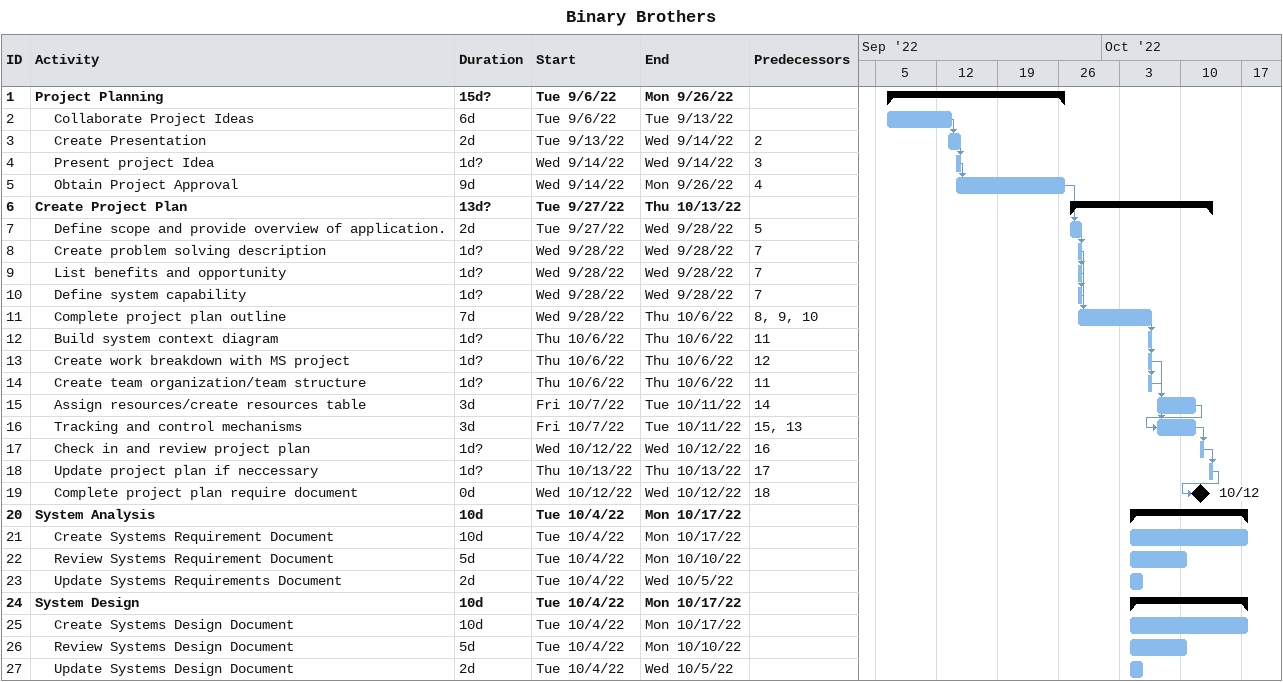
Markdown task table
Binary Brothers

| ID | Level | Task | Duration | Start | Finish | Predecessors |
|---|---|---|---|---|---|---|
| 1 | 1 | **Project Planning** | 15d? | 2022-09-06 | 2022-09-26 |  |
| 2 | 2 | Collaborate Project Ideas | 6d | 2022-09-06 | 2022-09-13 |  |
| 3 | 2 | Create Presentation | 2d | 2022-09-13 | 2022-09-14 | 2 |
| 4 | 2 | Present project Idea | 1d? | 2022-09-14 | 2022-09-14 | 3 |
| 5 | 2 | Obtain Project Approval | 9d | 2022-09-14 | 2022-09-26 | 4 |
| 6 | 1 | **Create Project Plan** | 13d? | 2022-09-27 | 2022-10-13 |  |
| 7 | 2 | Define scope and provide overview of application. | 2d | 2022-09-27 | 2022-09-28 | 5 |
| 8 | 2 | Create problem solving description | 1d? | 2022-09-28 | 2022-09-28 | 7 |
| 9 | 2 | List benefits and opportunity | 1d? | 2022-09-28 | 2022-09-28 | 7 |
| 10 | 2 | Define system capability | 1d? | 2022-09-28 | 2022-09-28 | 7 |
| 11 | 2 | Complete project plan outline | 7d | 2022-09-28 | 2022-10-06 | 8, 9, 10 |
| 12 | 2 | Build system context diagram | 1d? | 2022-10-06 | 2022-10-06 | 11 |
| 13 | 2 | Create work breakdown with MS project | 1d? | 2022-10-06 | 2022-10-06 | 12 |
| 14 | 2 | Create team organization/team structure | 1d? | 2022-10-06 | 2022-10-06 | 11 |
| 15 | 2 | Assign resources/create resources table | 3d | 2022-10-07 | 2022-10-11 | 14 |
| 16 | 2 | Tracking and control mechanisms | 3d | 2022-10-07 | 2022-10-11 | 15, 13 |
| 17 | 2 | Check in and review project plan | 1d? | 2022-10-12 | 2022-10-12 | 16 |
| 18 | 2 | Update project plan if neccessary | 1d? | 2022-10-13 | 2022-10-13 | 17 |
| 19 | 2 | Complete project plan require document | 0d | 2022-10-12 | 2022-10-12 | 18 |
| 20 | 1 | **System Analysis** | 10d | 2022-10-04 | 2022-10-17 |  |
| 21 | 2 | Create Systems Requirement Document | 10d | 2022-10-04 | 2022-10-17 |  |
| 22 | 2 | Review Systems Requirement Document | 5d | 2022-10-04 | 2022-10-10 |  |
| 23 | 2 | Update Systems Requirements Document | 2d | 2022-10-04 | 2022-10-05 |  |
| 24 | 1 | **System Design** | 10d | 2022-10-04 | 2022-10-17 |  |
| 25 | 2 | Create Systems Design Document | 10d | 2022-10-04 | 2022-10-17 |  |
| 26 | 2 | Review Systems Design Document | 5d | 2022-10-04 | 2022-10-10 |  |
| 27 | 2 | Update Systems Design Document | 2d | 2022-10-04 | 2022-10-05 |  |
